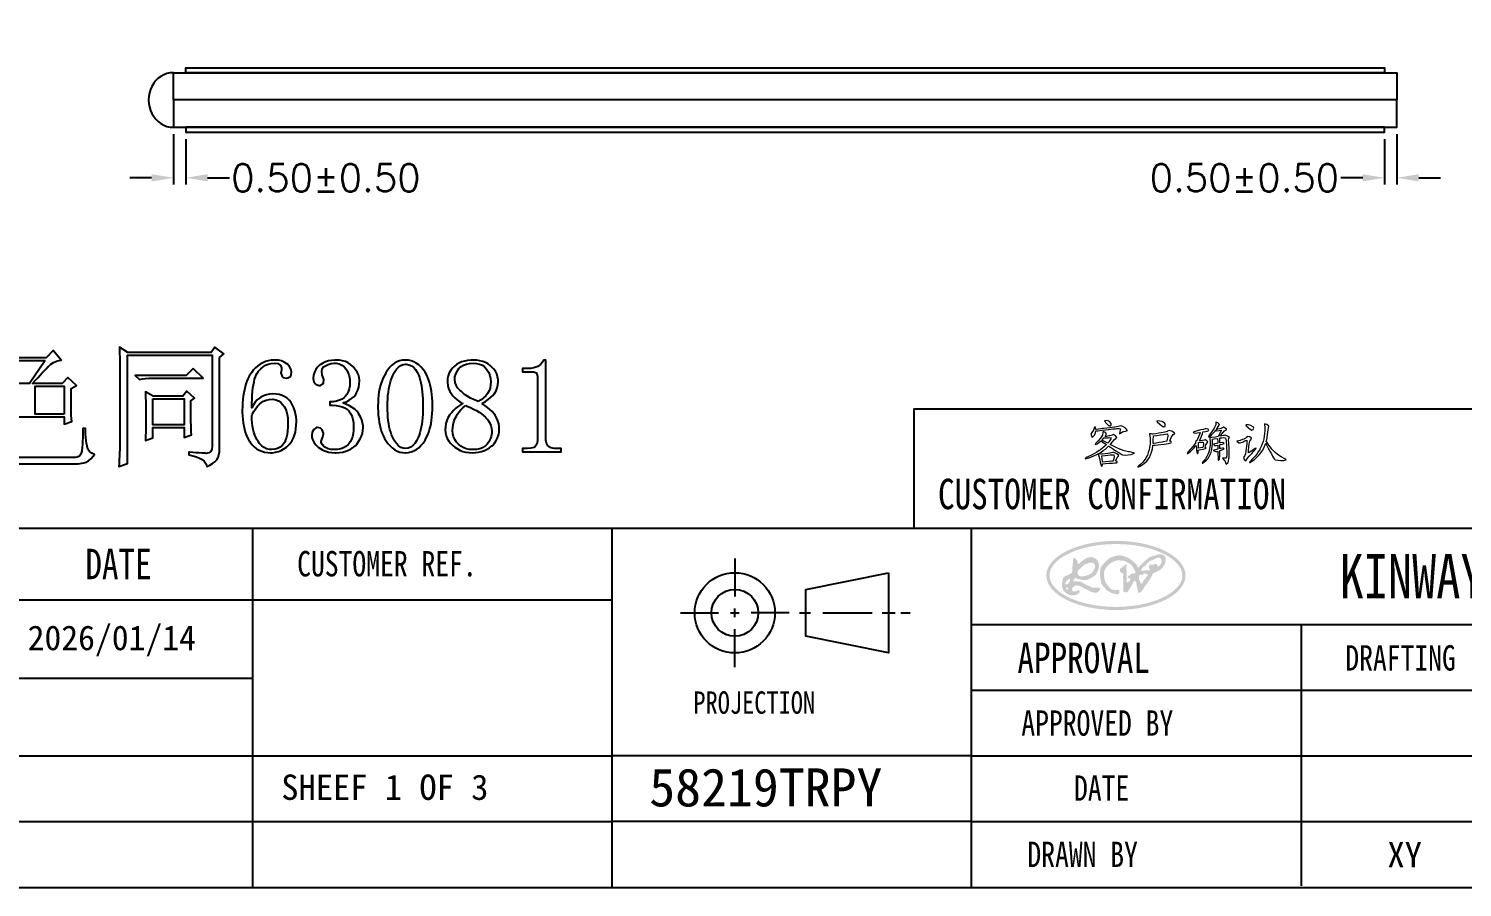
# Model space of a CAD drawing. Header units: millimetres. Extents: x -2138 to 1406, y 307 to 1926.
# Drawn here: x 987.9 to 1045.6, y 306.7 to 341.3 of the extents above; entities that cross this region are included whole.
import ezdxf

# ---------------------------------------------------------------- set-up
doc = ezdxf.new("R2010")
doc.units = ezdxf.units.MM
doc.header["$LTSCALE"] = 3
doc.layers.add('BJ', color=32, linetype='Continuous')
doc.layers.add('dim', color=3, linetype='Continuous')
doc.styles.add('ROMANT', font='SimSun.ttf', dxfattribs={"height": 5})
doc.styles.get("Standard").update_dxf_attribs({"font": 'txt.shx'})
doc.dimstyles.new('LCDDIM', dxfattribs={"dimtxt": 1.1, "dimasz": 0.88, "dimexe": 0.275, "dimexo": 0.275, "dimgap": 0.22, "dimtad": 0, "dimzin": 0, "dimdsep": 46, "dimtxsty": 'Standard', "dimcen": 2.5, "dimadec": 0, "dimazin": 0, "dimtfac": 1, "dimtofl": 0, "dimtmove": 0, "dimatfit": 0, "dimfxl": 0, "dimarcsym": 0})

# ---------------------------------------------------------------- blocks, each defined once
blk = doc.blocks.new('*D82')
at = {"layer": 'Defpoints', "color": 0}
for p in [(993.694, 337.298), (994.194, 337.098), (993.694, 335.262)]:
    blk.add_point(p, dxfattribs=at)
at = {"layer": 'dim', "color": 0, "lineweight": -2}
for p, q in [((993.694, 337.023), (993.694, 334.987)), ((994.194, 336.823), (994.194, 334.987)), ((992.814, 335.262), (991.934, 335.262)), ((995.074, 335.262), (995.954, 335.262))]:
    blk.add_line(p, q, dxfattribs=at)
at = {"layer": 'dim', "color": 0}
for points in [[(992.814, 335.408), (992.814, 335.115), (993.694, 335.262)], [(995.074, 335.408), (995.074, 335.115), (994.194, 335.262)]]:
    blk.add_solid(points, dxfattribs=at)
at = {"layer": 'dim', "color": 0, "insert": (999.84, 335.262), "char_height": 1.1, "attachment_point": 5}
blk.add_mtext('0.50±0.50', dxfattribs=at)
blk = doc.blocks.new('*D83')
at = {"layer": 'Defpoints', "color": 0}
for p in [(1042.494, 337.098), (1042.994, 337.298), (1042.994, 335.262)]:
    blk.add_point(p, dxfattribs=at)
at = {"layer": 'dim', "color": 0, "lineweight": -2}
for p, q in [((1042.494, 336.823), (1042.494, 334.987)), ((1042.994, 337.023), (1042.994, 334.987)), ((1041.614, 335.262), (1040.734, 335.262)), ((1043.874, 335.262), (1044.754, 335.262))]:
    blk.add_line(p, q, dxfattribs=at)
at = {"layer": 'dim', "color": 0}
for points in [[(1041.614, 335.408), (1041.614, 335.115), (1042.494, 335.262)], [(1043.874, 335.408), (1043.874, 335.115), (1042.994, 335.262)]]:
    blk.add_solid(points, dxfattribs=at)
at = {"layer": 'dim', "color": 0, "insert": (1036.847, 335.262), "char_height": 1.1, "attachment_point": 5}
blk.add_mtext('0.50±0.50', dxfattribs=at)

msp = doc.modelspace()

# ---------------------------------------------------------------- hatches: boundary and pattern name
h = msp.add_hatch(color=256)
edge = h.paths.add_edge_path()
edge.add_ellipse((1031.671, 319.235), major_axis=(2.804, 0), ratio=0.496944, start_angle=0, end_angle=360)
edge = h.paths.add_edge_path(flags=16)
edge.add_spline(control_points=[(1034.347, 319.235), (1034.347, 319.356), (1034.309, 319.479), (1034.143, 319.727), (1034.015, 319.85), (1033.677, 320.075), (1033.469, 320.176), (1032.993, 320.34), (1032.727, 320.404), (1032.01, 320.509), (1031.54, 320.517), (1030.65, 320.422), (1030.231, 320.318), (1029.635, 320.063), (1029.424, 319.93), (1029.148, 319.668), (1029.066, 319.543), (1028.985, 319.3), (1028.984, 319.181), (1029.06, 318.937), (1029.14, 318.813), (1029.386, 318.573), (1029.552, 318.459), (1029.955, 318.261), (1030.191, 318.176), (1030.851, 318.012), (1031.306, 317.963), (1032.21, 317.977), (1032.658, 318.041), (1033.433, 318.265), (1033.759, 318.426), (1034.129, 318.726), (1034.231, 318.853), (1034.328, 319.064), (1034.347, 319.15), (1034.347, 319.235)], knot_values=[0, 0, 0, 0, 0.320965, 0.320965, 0.64193, 0.64193, 0.962895, 0.962895, 1.283859, 1.283859, 1.782713, 1.782713, 2.281567, 2.281567, 2.660077, 2.660077, 2.97787, 2.97787, 3.295663, 3.295663, 3.613456, 3.613456, 3.931249, 3.931249, 4.249042, 4.249042, 4.744199, 4.744199, 5.239357, 5.239357, 5.734514, 5.734514, 6.058595, 6.058595, 6.283185, 6.283185, 6.283185, 6.283185], degree=3, periodic=0)
h = msp.add_hatch(color=256)
edge = h.paths.add_edge_path()
edge.add_spline(control_points=[(1031.745, 318.477), (1031.721, 318.495), (1031.636, 318.485), (1031.542, 318.517), (1031.461, 318.545), (1031.412, 318.567), (1031.381, 318.6), (1031.347, 318.617), (1031.309, 318.63), (1031.274, 318.654), (1031.262, 318.706), (1031.215, 318.729), (1031.185, 318.769), (1031.154, 318.806), (1031.116, 318.864), (1031.068, 318.927), (1031.071, 319.022), (1031.032, 319.114), (1031.02, 319.241), (1031.037, 319.381), (1031.035, 319.524), (1031.122, 319.651), (1031.219, 319.765), (1031.334, 319.874), (1031.454, 319.968), (1031.603, 320.003), (1031.775, 320.053), (1031.947, 320.04), (1032.092, 319.965), (1032.219, 319.927), (1032.331, 319.825), (1032.441, 319.742), (1032.527, 319.656), (1032.53, 319.563), (1032.62, 319.55), (1032.626, 319.635), (1032.692, 319.673), (1032.753, 319.727), (1032.812, 319.815), (1032.922, 319.875), (1033.003, 319.959), (1033.116, 320.015), (1033.238, 320.032), (1033.371, 320.088), (1033.486, 320.083), (1033.583, 320.077), (1033.628, 320.027), (1033.673, 319.972), (1033.683, 319.89), (1033.67, 319.799), (1033.649, 319.707), (1033.582, 319.597), (1033.497, 319.484), (1033.359, 319.411), (1033.259, 319.353), (1033.152, 319.328), (1033.121, 319.183), (1033.014, 319.056), (1032.92, 318.896), (1032.825, 318.791), (1032.771, 318.674), (1032.704, 318.594), (1032.644, 318.53), (1032.567, 318.537), (1032.547, 318.617), (1032.54, 318.693), (1032.515, 318.78), (1032.494, 318.865), (1032.508, 318.957), (1032.405, 319.058), (1032.364, 318.922), (1032.313, 318.853), (1032.275, 318.761), (1032.196, 318.685), (1032.165, 318.559), (1032.071, 318.563), (1032.011, 318.557), (1031.963, 318.602), (1031.974, 318.712), (1031.959, 318.851), (1031.974, 319.041), (1031.95, 319.176), (1031.985, 319.33), (1031.897, 319.342), (1031.845, 319.372), (1031.829, 319.437), (1031.821, 319.521), (1031.902, 319.534), (1031.945, 319.583), (1032.005, 319.628), (1032.041, 319.677), (1032.113, 319.689), (1032.072, 319.57), (1032.099, 319.476), (1032.1, 319.332), (1032.103, 319.196), (1032.117, 319.091), (1032.076, 318.944), (1032.172, 318.967), (1032.214, 319.011), (1032.258, 319.059), (1032.243, 319.125), (1032.187, 319.118), (1032.136, 319.145), (1032.153, 319.204), (1032.205, 319.241), (1032.271, 319.275), (1032.342, 319.334), (1032.432, 319.3), (1032.466, 319.358), (1032.444, 319.407), (1032.414, 319.457), (1032.383, 319.513), (1032.355, 319.582), (1032.292, 319.645), (1032.221, 319.723), (1032.119, 319.752), (1032.034, 319.834), (1031.92, 319.828), (1031.823, 319.837), (1031.747, 319.859), (1031.683, 319.825), (1031.614, 319.819), (1031.545, 319.78), (1031.46, 319.743), (1031.381, 319.673), (1031.303, 319.59), (1031.233, 319.493), (1031.188, 319.376), (1031.19, 319.249), (1031.202, 319.125), (1031.235, 318.997), (1031.305, 318.875), (1031.39, 318.773), (1031.49, 318.656), (1031.64, 318.65), (1031.744, 318.661), (1031.824, 318.637), (1031.814, 318.552), (1031.793, 318.502), (1031.756, 318.469), (1031.745, 318.477)], knot_values=[0, 0, 0, 0, 3.153672, 8.095796, 10.56186, 12.243318, 13.634704, 15.316163, 16.196325, 17.894769, 19.516933, 21.409443, 22.983452, 24.8551, 26.441211, 30.378042, 32.778846, 36.165738, 40.830455, 45.976107, 51.129282, 55.48357, 61.743491, 67.059264, 72.209174, 77.584526, 82.956478, 91.172594, 94.870282, 100.19684, 104.905151, 110.582684, 114.928763, 117.231118, 119.184544, 121.79782, 124.158833, 126.913348, 130.391083, 135.129771, 139.856041, 142.600498, 148.321554, 152.768273, 157.518626, 160.470957, 162.448429, 164.425605, 167.866201, 170.651114, 174.196863, 177.743005, 184.19776, 188.791543, 193.900496, 196.765805, 199.273164, 208.168607, 214.466568, 218.672044, 223.026331, 227.926713, 229.79851, 232.02967, 234.394282, 237.531998, 240.303171, 243.878838, 246.691435, 250.059566, 254.114975, 256.91416, 259.964627, 264.211178, 268.887038, 270.717585, 273.504584, 274.983567, 276.950367, 284.480843, 290.328482, 296.257727, 300.63363, 302.412652, 304.656389, 306.464522, 309.527262, 311.581829, 313.846679, 316.404443, 319.362408, 320.484471, 322.292403, 328.56454, 332.619174, 337.089011, 342.519944, 345.86925, 347.861887, 350.323316, 352.81148, 354.130929, 356.259855, 357.882594, 359.141952, 361.79984, 364.501504, 367.126923, 371.112196, 371.734237, 373.759267, 376.07439, 378.197666, 380.440544, 383.885019, 387.448627, 391.377294, 394.742897, 399.344131, 402.548208, 405.335207, 407.144298, 409.917178, 412.593848, 415.338305, 419.671445, 423.625799, 427.371181, 432.300189, 436.474659, 440.704445, 445.410706, 450.350283, 455.375887, 459.564385, 465.981866, 469.775194, 470.889528, 474.174014, 476.224244, 477.707262, 477.707262, 477.707262, 477.707262], degree=3, periodic=0)
edge = h.paths.add_edge_path(flags=16)
edge.add_spline(control_points=[(1032.7, 319.43), (1032.718, 319.417), (1032.776, 319.419), (1032.851, 319.447), (1032.939, 319.456), (1033.004, 319.431), (1033.059, 319.466), (1033.023, 319.514), (1032.998, 319.563), (1032.999, 319.622), (1033.038, 319.677), (1033.109, 319.663), (1033.175, 319.674), (1033.241, 319.695), (1033.297, 319.707), (1033.351, 319.673), (1033.335, 319.63), (1033.372, 319.581), (1033.439, 319.637), (1033.479, 319.693), (1033.511, 319.756), (1033.52, 319.823), (1033.491, 319.871), (1033.476, 319.921), (1033.425, 319.954), (1033.366, 319.957), (1033.263, 319.915), (1033.136, 319.844), (1032.945, 319.788), (1032.888, 319.634), (1032.779, 319.601), (1032.749, 319.55), (1032.719, 319.523), (1032.711, 319.492), (1032.693, 319.468), (1032.693, 319.448), (1032.694, 319.433), (1032.7, 319.43)], knot_values=[0, 0, 0, 0, 2.377426, 5.421812, 8.742335, 11.379858, 12.409526, 14.416927, 16.068372, 18.572135, 20.181076, 22.438409, 25.387179, 27.347492, 29.735849, 31.345205, 32.800738, 33.830267, 36.83987, 39.216063, 41.761351, 44.133337, 45.901576, 47.553022, 49.565608, 51.807503, 53.521702, 61.182156, 67.446811, 73.321039, 76.53975, 78.51694, 79.360972, 80.7804, 81.784101, 82.311209, 83.020924, 83.020924, 83.020924, 83.020924], degree=3, periodic=0)
edge = h.paths.add_edge_path(flags=16)
edge.add_spline(control_points=[(1032.624, 319.243), (1032.604, 319.228), (1032.587, 319.175), (1032.604, 319.115), (1032.584, 319.048), (1032.65, 319.033), (1032.624, 318.978), (1032.671, 318.95), (1032.703, 318.855), (1032.772, 319.008), (1032.803, 319.084), (1032.882, 319.109), (1032.879, 319.19), (1032.963, 319.201), (1032.954, 319.291), (1032.871, 319.304), (1032.796, 319.317), (1032.746, 319.275), (1032.702, 319.247), (1032.654, 319.276), (1032.634, 319.25), (1032.624, 319.243)], knot_values=[0, 0, 0, 0, 2.66852, 4.924202, 6.918375, 8.527731, 9.845501, 11.718969, 13.511796, 18.192279, 21.380129, 23.357736, 25.733577, 28.080892, 30.205757, 32.58299, 36.153387, 37.65658, 39.425619, 41.145066, 42.360516, 42.360516, 42.360516, 42.360516], degree=3, periodic=0)
h = msp.add_hatch(color=256)
edge = h.paths.add_edge_path()
edge.add_spline(control_points=[(1029.94, 319.91), (1029.964, 319.811), (1029.892, 319.632), (1029.948, 319.358), (1029.765, 319.26), (1029.639, 319.223), (1029.531, 319.139), (1029.515, 319.004), (1029.492, 318.876), (1029.51, 318.753), (1029.547, 318.619), (1029.664, 318.523), (1029.79, 318.435), (1029.908, 318.442), (1029.995, 318.436), (1030.073, 318.455), (1030.131, 318.504), (1030.211, 318.534), (1030.218, 318.608), (1030.169, 318.661), (1030.121, 318.615), (1030.061, 318.603), (1029.996, 318.593), (1029.916, 318.598), (1029.895, 318.675), (1029.917, 318.754), (1029.986, 318.787), (1030.035, 318.841), (1030.104, 318.815), (1030.167, 318.834), (1030.27, 318.788), (1030.392, 318.708), (1030.57, 318.642), (1030.704, 318.557), (1030.824, 318.533), (1030.91, 318.542), (1030.959, 318.587), (1031.006, 318.616), (1031.044, 318.662), (1031.032, 318.709), (1030.995, 318.753), (1030.904, 318.732), (1030.804, 318.747), (1030.687, 318.728), (1030.63, 318.821), (1030.535, 318.809), (1030.45, 318.876), (1030.364, 318.916), (1030.284, 318.972), (1030.202, 318.989), (1030.116, 318.982), (1030.043, 319.017), (1029.996, 318.987), (1029.964, 318.988), (1029.918, 319.022), (1029.996, 319.04), (1029.992, 319.091), (1030.008, 319.138), (1030.067, 319.138), (1030.113, 319.098), (1030.182, 319.089), (1030.252, 319.064), (1030.362, 319.055), (1030.496, 319.042), (1030.629, 319.11), (1030.74, 319.174), (1030.831, 319.236), (1030.889, 319.305), (1030.924, 319.394), (1030.982, 319.504), (1030.997, 319.657), (1030.959, 319.828), (1030.818, 319.945), (1030.662, 319.988), (1030.516, 319.951), (1030.382, 319.874), (1030.262, 319.781), (1030.192, 319.706), (1030.113, 319.701), (1030.139, 319.761), (1030.119, 319.808), (1030.1, 319.869), (1030.053, 319.907), (1030.017, 319.935), (1029.983, 319.938), (1029.965, 319.926), (1029.938, 319.918), (1029.94, 319.91)], knot_values=[0, 0, 0, 0, 10.763561, 19.721982, 25.092939, 30.360297, 34.023976, 38.595183, 44.015003, 47.847487, 51.651235, 58.321041, 63.273541, 67.278721, 70.35054, 72.585459, 75.460598, 78.476849, 80.595644, 82.435163, 84.334269, 86.34704, 88.981051, 91.615063, 93.40819, 96.549226, 99.38527, 101.224788, 103.580776, 106.183035, 107.898123, 115.170254, 121.732641, 127.85753, 131.656403, 134.57047, 136.409989, 138.581411, 140.479793, 142.193785, 143.192971, 146.255756, 150.503064, 154.750373, 156.921795, 160.756968, 163.390647, 168.131269, 170.764947, 173.631073, 176.693857, 180.000632, 181.054104, 182.232098, 183.409773, 185.249292, 187.190714, 188.45863, 189.891692, 192.428906, 194.831483, 197.00352, 200.310294, 206.453933, 210.667819, 215.763422, 220.106266, 222.131955, 225.192776, 230.18168, 235.131145, 241.087341, 247.966314, 253.234337, 257.635449, 263.453099, 269.457706, 273.510072, 274.452467, 276.100418, 278.04184, 280.147832, 282.651465, 284.231673, 284.938469, 285.994017, 286.866033, 286.866033, 286.866033, 286.866033], degree=3, periodic=0)
edge = h.paths.add_edge_path(flags=16)
edge.add_spline(control_points=[(1030.15, 319.264), (1030.152, 319.244), (1030.217, 319.202), (1030.312, 319.189), (1030.432, 319.223), (1030.53, 319.236), (1030.603, 319.286), (1030.659, 319.298), (1030.708, 319.345), (1030.744, 319.392), (1030.771, 319.452), (1030.81, 319.504), (1030.825, 319.583), (1030.835, 319.673), (1030.773, 319.719), (1030.73, 319.753), (1030.686, 319.746), (1030.625, 319.762), (1030.554, 319.727), (1030.479, 319.697), (1030.414, 319.684), (1030.373, 319.638), (1030.325, 319.603), (1030.279, 319.559), (1030.232, 319.515), (1030.186, 319.474), (1030.136, 319.433), (1030.127, 319.367), (1030.129, 319.32), (1030.134, 319.285), (1030.149, 319.275), (1030.15, 319.264)], knot_values=[0, 0, 0, 0, 2.14422, 6.768666, 10.239958, 15.220628, 16.914561, 19.531956, 21.027937, 23.910839, 25.754786, 27.984385, 30.627825, 34.351946, 36.282425, 38.422371, 39.783693, 40.819429, 44.954289, 47.461503, 49.493484, 51.725367, 53.741504, 55.792569, 58.455898, 60.470696, 62.418752, 65.052864, 66.996321, 67.527371, 68.627943, 68.627943, 68.627943, 68.627943], degree=3, periodic=0)
edge = h.paths.add_edge_path(flags=16)
edge.add_spline(control_points=[(1029.803, 319.101), (1029.808, 319.097), (1029.822, 319.09), (1029.821, 319.061), (1029.825, 319.033), (1029.81, 319.002), (1029.799, 318.97), (1029.776, 318.943), (1029.752, 318.914), (1029.727, 318.889), (1029.692, 318.87), (1029.659, 318.868), (1029.633, 318.884), (1029.635, 318.912), (1029.641, 318.945), (1029.666, 318.978), (1029.685, 319.017), (1029.718, 319.04), (1029.747, 319.06), (1029.75, 319.096), (1029.779, 319.096), (1029.795, 319.104), (1029.801, 319.102), (1029.803, 319.101)], knot_values=[0, 0, 0, 0, 0.696643, 1.402249, 2.772454, 3.783307, 4.93843, 6.299406, 7.520505, 8.852642, 10.056611, 11.598967, 12.216297, 12.910261, 14.298189, 15.778234, 17.207957, 18.782162, 19.995295, 20.771205, 22.023024, 22.385302, 22.624619, 22.624619, 22.624619, 22.624619], degree=3, periodic=0)
edge = h.paths.add_edge_path(flags=16)
edge.add_spline(control_points=[(1029.728, 318.743), (1029.723, 318.747), (1029.703, 318.746), (1029.673, 318.741), (1029.661, 318.711), (1029.664, 318.687), (1029.684, 318.674), (1029.705, 318.671), (1029.728, 318.671), (1029.749, 318.682), (1029.753, 318.705), (1029.754, 318.724), (1029.744, 318.74), (1029.733, 318.74), (1029.728, 318.743)], knot_values=[0, 0, 0, 0, 0.68049, 2.037244, 2.885312, 3.770891, 4.388219, 5.195514, 6.05936, 6.756002, 7.461608, 8.324826, 8.770479, 9.315234, 9.315234, 9.315234, 9.315234], degree=3, periodic=0)

# ---------------------------------------------------------------- linework, layer by layer
at = {"ltscale": 0.1}
msp.add_lwpolyline([(1082.011, 407.892), (938.863, 407.892), (938.863, 306.666), (1082.011, 306.666)], close=True, dxfattribs=at)
for points in [[(994.194, 339.498), (994.194, 339.698), (1042.494, 339.698), (1042.494, 339.498)], [(993.694, 338.398), (993.694, 339.498), (1042.994, 339.498), (1042.994, 338.398)], [(993.694, 338.398), (993.694, 337.298), (1042.994, 337.298), (1042.994, 338.398)], [(994.194, 337.298), (994.194, 337.098), (1042.494, 337.098), (1042.494, 337.298)], [(995.554, 328.025), (995.725, 328.174), (995.363, 328.431), (995.213, 328.217), (991.862, 328.217), (991.52, 328.431), (991.526, 328.299), (991.53, 328.167), (991.533, 328.038), (991.536, 327.911), (991.539, 327.784), (991.54, 327.659), (991.541, 327.536), (991.541, 327.448), (991.541, 324.756), (991.541, 324.657), (991.539, 324.55), (991.536, 324.436), (991.532, 324.316), (991.528, 324.188), (991.522, 324.053), (991.515, 323.912), (991.507, 323.763), (991.498, 323.624), (991.841, 323.752), (991.841, 328.11), (995.256, 328.11), (995.256, 324.458), (995.248, 324.327), (995.207, 324.233), (995.13, 324.177), (995.021, 324.156), (994.978, 324.158), (994.855, 324.166), (994.729, 324.175), (994.602, 324.183), (994.474, 324.191), (994.343, 324.199), (994.316, 324.201), (994.316, 324.094), (994.483, 324.057), (994.628, 324.013), (994.752, 323.962), (994.854, 323.904), (994.933, 323.838), (994.993, 323.765), (995.029, 323.685), (995.042, 323.624), (995.168, 323.677), (995.276, 323.742), (995.367, 323.815), (995.439, 323.899), (995.495, 323.993), (995.532, 324.098), (995.552, 324.213), (995.554, 324.329)], [(988.532, 327.896), (987.892, 326.978), (986.61, 326.978), (986.504, 327.064), (986.584, 327.15), (986.665, 327.238), (986.745, 327.331), (986.827, 327.426), (986.909, 327.523), (986.992, 327.624), (987.076, 327.728), (987.16, 327.834), (987.209, 327.896)], [(994.487, 327.577), (994.209, 327.299), (992.16, 327.299), (992.331, 327.128), (992.448, 327.16), (992.57, 327.18), (992.701, 327.191), (992.759, 327.192), (994.892, 327.192)], [(996.858, 326.167), (996.863, 326.341), (996.872, 326.502), (996.884, 326.654), (996.901, 326.792), (996.92, 326.921), (996.944, 327.036), (996.97, 327.142), (997, 327.236), (997.034, 327.318), (997.072, 327.388), (997.113, 327.448), (997.125, 327.464), (997.213, 327.564), (997.307, 327.645), (997.409, 327.709), (997.517, 327.753), (997.631, 327.781), (997.753, 327.789), (997.754, 327.789), (997.898, 327.774), (997.988, 327.725), (998.009, 327.709), (998.052, 327.598), (998.052, 327.512), (998.031, 327.406), (998.033, 327.361), (998.074, 327.256), (998.121, 327.22), (998.245, 327.192), (998.312, 327.199), (998.415, 327.256), (998.441, 327.312), (998.457, 327.448), (998.443, 327.527), (998.386, 327.632), (998.287, 327.747), (998.262, 327.768), (998.163, 327.834), (998.052, 327.881), (997.93, 327.909), (997.796, 327.918), (997.762, 327.918), (997.637, 327.908), (997.518, 327.888), (997.404, 327.854), (997.295, 327.809), (997.192, 327.752), (997.095, 327.683), (997.003, 327.603), (996.916, 327.51), (996.836, 327.406), (996.802, 327.353), (996.749, 327.263), (996.701, 327.166), (996.658, 327.064), (996.619, 326.956), (996.584, 326.842), (996.555, 326.723), (996.53, 326.598), (996.509, 326.467), (996.493, 326.331), (996.482, 326.189), (996.474, 326.041), (996.472, 325.889), (996.473, 325.814), (996.478, 325.661), (996.489, 325.518), (996.505, 325.381), (996.527, 325.25), (996.554, 325.128), (996.587, 325.013), (996.625, 324.907), (996.668, 324.806), (996.717, 324.713), (996.772, 324.628), (996.79, 324.601), (996.868, 324.502), (996.953, 324.417), (997.047, 324.344), (997.148, 324.285), (997.255, 324.239), (997.371, 324.206), (997.494, 324.187), (997.625, 324.18), (997.695, 324.182), (997.814, 324.198), (997.93, 324.228), (998.041, 324.274), (998.148, 324.334), (998.251, 324.41), (998.35, 324.5), (998.361, 324.511), (998.429, 324.591), (998.487, 324.681), (998.537, 324.782), (998.578, 324.893), (998.609, 325.014), (998.631, 325.146), (998.645, 325.287), (998.65, 325.44), (998.649, 325.497), (998.639, 325.626), (998.62, 325.751), (998.589, 325.871), (998.549, 325.988), (998.497, 326.101), (998.436, 326.209), (998.436, 326.209), (998.363, 326.3), (998.28, 326.377), (998.184, 326.439), (998.077, 326.488), (997.959, 326.523), (997.83, 326.544), (997.689, 326.551), (997.571, 326.544), (997.449, 326.52), (997.331, 326.48), (997.22, 326.422), (997.167, 326.386), (997.074, 326.308), (996.991, 326.215), (996.918, 326.111), (996.857, 325.996)], [(1000.528, 326.187), (1000.529, 326.188), (1000.658, 326.236), (1000.775, 326.294), (1000.877, 326.362), (1000.965, 326.441), (1001.041, 326.529), (1001.079, 326.595), (1001.127, 326.706), (1001.162, 326.825), (1001.183, 326.951), (1001.19, 327.085), (1001.19, 327.092), (1001.179, 327.208), (1001.148, 327.321), (1001.096, 327.431), (1001.025, 327.538), (1000.934, 327.64), (1000.921, 327.653), (1000.832, 327.734), (1000.734, 327.8), (1000.627, 327.852), (1000.51, 327.888), (1000.385, 327.911), (1000.251, 327.918), (1000.196, 327.917), (1000.066, 327.905), (999.944, 327.88), (999.826, 327.842), (999.716, 327.79), (999.611, 327.725), (999.601, 327.718), (999.505, 327.63), (999.429, 327.533), (999.376, 327.427), (999.344, 327.313), (999.333, 327.192), (999.333, 327.174), (999.356, 327.041), (999.418, 326.957), (999.452, 326.928), (999.568, 326.893), (999.622, 326.897), (999.717, 326.957), (999.739, 326.998), (999.759, 327.128), (999.717, 327.235), (999.686, 327.311), (999.674, 327.47), (999.684, 327.544), (999.739, 327.64), (999.845, 327.704), (999.927, 327.741), (1000.05, 327.778), (1000.166, 327.789), (1000.249, 327.785), (1000.372, 327.761), (1000.48, 327.715), (1000.576, 327.646), (1000.656, 327.555), (1000.686, 327.505), (1000.739, 327.393), (1000.776, 327.275), (1000.798, 327.151), (1000.806, 327.021), (1000.798, 326.882), (1000.775, 326.755), (1000.737, 326.639), (1000.682, 326.535), (1000.613, 326.444), (1000.579, 326.413), (1000.489, 326.346), (1000.385, 326.296), (1000.268, 326.259), (1000.137, 326.238), (999.995, 326.23), (999.995, 326.102), (1000.102, 326.1), (1000.251, 326.087), (1000.384, 326.065), (1000.502, 326.031), (1000.605, 325.987), (1000.691, 325.933), (1000.763, 325.867), (1000.783, 325.84), (1000.846, 325.743), (1000.893, 325.635), (1000.927, 325.517), (1000.949, 325.387), (1000.955, 325.248), (1000.95, 325.093), (1000.934, 324.952), (1000.907, 324.827), (1000.87, 324.716), (1000.821, 324.622), (1000.763, 324.542), (1000.734, 324.51), (1000.649, 324.437), (1000.55, 324.38), (1000.437, 324.34), (1000.308, 324.316), (1000.166, 324.308), (1000.057, 324.315), (999.935, 324.343), (999.823, 324.393), (999.773, 324.422), (999.683, 324.507), (999.653, 324.606), (999.654, 324.633), (999.695, 324.756), (999.721, 324.821), (999.738, 324.948), (999.737, 324.975), (999.695, 325.098), (999.62, 325.176), (999.504, 325.205), (999.464, 325.197), (999.354, 325.119), (999.351, 325.115), (999.289, 325.005), (999.269, 324.884), (999.275, 324.797), (999.307, 324.688), (999.362, 324.584), (999.442, 324.486), (999.547, 324.393), (999.613, 324.346), (999.719, 324.286), (999.831, 324.239), (999.95, 324.206), (1000.076, 324.187), (1000.208, 324.18), (1000.255, 324.18), (1000.393, 324.189), (1000.523, 324.21), (1000.644, 324.241), (1000.756, 324.284), (1000.859, 324.337), (1000.954, 324.402), (1001.041, 324.479), (1001.083, 324.526), (1001.16, 324.629), (1001.226, 324.736), (1001.275, 324.847), (1001.311, 324.962), (1001.332, 325.081), (1001.339, 325.205), (1001.337, 325.27), (1001.32, 325.39), (1001.286, 325.509), (1001.235, 325.625), (1001.168, 325.739), (1001.148, 325.77), (1001.082, 325.854), (1001, 325.931), (1000.904, 326.003), (1000.793, 326.07), (1000.668, 326.131)], [(1004.132, 326.249), (1004.124, 326.395), (1004.11, 326.534), (1004.093, 326.666), (1004.071, 326.793), (1004.043, 326.914), (1004.011, 327.029), (1003.975, 327.137), (1003.934, 327.239), (1003.888, 327.337), (1003.836, 327.427), (1003.758, 327.539), (1003.67, 327.639), (1003.578, 327.724), (1003.481, 327.794), (1003.38, 327.849), (1003.274, 327.887), (1003.163, 327.91), (1003.047, 327.918), (1003.03, 327.918), (1002.913, 327.908), (1002.803, 327.883), (1002.697, 327.842), (1002.598, 327.785), (1002.503, 327.714), (1002.416, 327.626), (1002.333, 327.523), (1002.257, 327.406), (1002.249, 327.392), (1002.195, 327.297), (1002.146, 327.197), (1002.102, 327.091), (1002.063, 326.98), (1002.03, 326.863), (1002.002, 326.743), (1001.979, 326.617), (1001.96, 326.484), (1001.947, 326.348), (1001.94, 326.207), (1001.937, 326.06), (1001.938, 325.983), (1001.943, 325.833), (1001.952, 325.69), (1001.967, 325.552), (1001.986, 325.42), (1002.01, 325.294), (1002.039, 325.176), (1002.073, 325.062), (1002.112, 324.955), (1002.155, 324.854), (1002.204, 324.76), (1002.257, 324.67), (1002.337, 324.56), (1002.425, 324.459), (1002.516, 324.373), (1002.613, 324.303), (1002.714, 324.25), (1002.821, 324.211), (1002.932, 324.188), (1003.047, 324.18), (1003.057, 324.18), (1003.171, 324.188), (1003.28, 324.214), (1003.384, 324.255), (1003.484, 324.31), (1003.579, 324.383), (1003.669, 324.47), (1003.756, 324.573), (1003.836, 324.692), (1003.85, 324.714), (1003.9, 324.806), (1003.944, 324.905), (1003.985, 325.009), (1004.02, 325.118), (1004.051, 325.235), (1004.076, 325.357), (1004.098, 325.486), (1004.114, 325.62), (1004.126, 325.761), (1004.134, 325.906), (1004.136, 326.06), (1004.136, 326.099)], [(1003.752, 326.06), (1003.752, 326.038), (1003.749, 325.882), (1003.743, 325.733), (1003.733, 325.592), (1003.72, 325.457), (1003.702, 325.33), (1003.681, 325.21), (1003.657, 325.096), (1003.627, 324.99), (1003.595, 324.891), (1003.559, 324.799), (1003.558, 324.797), (1003.491, 324.661), (1003.417, 324.549), (1003.335, 324.462), (1003.246, 324.4), (1003.15, 324.362), (1003.047, 324.351), (1002.954, 324.361), (1002.861, 324.398), (1002.771, 324.461), (1002.688, 324.548), (1002.609, 324.661), (1002.534, 324.799), (1002.527, 324.816), (1002.488, 324.908), (1002.453, 325.009), (1002.422, 325.115), (1002.395, 325.229), (1002.373, 325.351), (1002.355, 325.478), (1002.34, 325.613), (1002.329, 325.755), (1002.324, 325.903), (1002.322, 326.06), (1002.322, 326.062), (1002.324, 326.212), (1002.33, 326.356), (1002.341, 326.495), (1002.356, 326.628), (1002.375, 326.755), (1002.398, 326.875), (1002.426, 326.99), (1002.458, 327.099), (1002.495, 327.202), (1002.534, 327.299), (1002.605, 327.43), (1002.684, 327.545), (1002.768, 327.633), (1002.856, 327.696), (1002.949, 327.734), (1003.047, 327.747), (1003.075, 327.747), (1003.183, 327.729), (1003.283, 327.689), (1003.372, 327.626), (1003.452, 327.54), (1003.521, 327.431), (1003.581, 327.299), (1003.611, 327.209), (1003.64, 327.106), (1003.666, 326.997), (1003.689, 326.881), (1003.708, 326.759), (1003.724, 326.631), (1003.735, 326.497), (1003.744, 326.357), (1003.75, 326.211)], [(1006.121, 326.166), (1006.151, 326.181), (1006.272, 326.25), (1006.381, 326.323), (1006.477, 326.402), (1006.562, 326.484), (1006.633, 326.572), (1006.698, 326.681), (1006.745, 326.796), (1006.774, 326.917), (1006.782, 327.042), (1006.778, 327.125), (1006.759, 327.245), (1006.721, 327.36), (1006.667, 327.467), (1006.595, 327.568), (1006.505, 327.661), (1006.474, 327.688), (1006.38, 327.758), (1006.277, 327.816), (1006.165, 327.86), (1006.045, 327.892), (1005.917, 327.912), (1005.78, 327.918), (1005.683, 327.916), (1005.547, 327.902), (1005.42, 327.877), (1005.304, 327.84), (1005.197, 327.792), (1005.099, 327.733), (1005.011, 327.661), (1004.951, 327.601), (1004.872, 327.503), (1004.812, 327.398), (1004.768, 327.286), (1004.742, 327.168), (1004.733, 327.042), (1004.734, 327.01), (1004.748, 326.885), (1004.781, 326.766), (1004.833, 326.654), (1004.904, 326.551), (1004.955, 326.479), (1005.034, 326.389), (1005.128, 326.308), (1005.234, 326.233), (1005.352, 326.166), (1005.298, 326.135), (1005.183, 326.06), (1005.08, 325.98), (1004.989, 325.898), (1004.908, 325.809), (1004.84, 325.718), (1004.821, 325.691), (1004.758, 325.588), (1004.71, 325.477), (1004.676, 325.358), (1004.654, 325.232), (1004.648, 325.098), (1004.656, 324.98), (1004.684, 324.866), (1004.727, 324.757), (1004.791, 324.652), (1004.87, 324.552), (1004.968, 324.458), (1005.037, 324.402), (1005.139, 324.334), (1005.247, 324.278), (1005.361, 324.235), (1005.48, 324.204), (1005.606, 324.186), (1005.737, 324.18), (1005.861, 324.185), (1005.992, 324.2), (1006.115, 324.228), (1006.23, 324.268), (1006.337, 324.32), (1006.436, 324.383), (1006.527, 324.458), (1006.546, 324.476), (1006.632, 324.57), (1006.702, 324.671), (1006.755, 324.778), (1006.794, 324.893), (1006.817, 325.013), (1006.825, 325.141), (1006.821, 325.228), (1006.803, 325.352), (1006.769, 325.47), (1006.719, 325.585), (1006.654, 325.696), (1006.611, 325.757), (1006.537, 325.844), (1006.451, 325.929), (1006.353, 326.01), (1006.243, 326.09)], [(1005.971, 326.251), (1005.925, 326.27), (1005.792, 326.326), (1005.67, 326.386), (1005.559, 326.449), (1005.458, 326.516), (1005.368, 326.585), (1005.288, 326.657), (1005.236, 326.704), (1005.147, 326.804), (1005.083, 326.907), (1005.045, 327.015), (1005.032, 327.128), (1005.041, 327.237), (1005.073, 327.352), (1005.127, 327.466), (1005.202, 327.577), (1005.214, 327.589), (1005.292, 327.661), (1005.387, 327.717), (1005.501, 327.757), (1005.631, 327.782), (1005.78, 327.789), (1005.911, 327.782), (1006.035, 327.753), (1006.143, 327.707), (1006.236, 327.64), (1006.313, 327.555), (1006.343, 327.514), (1006.404, 327.409), (1006.448, 327.296), (1006.475, 327.173), (1006.484, 327.042), (1006.476, 326.915), (1006.453, 326.79), (1006.412, 326.675), (1006.356, 326.572), (1006.355, 326.57), (1006.283, 326.479), (1006.195, 326.395), (1006.091, 326.319)], [(1009.109, 324.351), (1009.032, 324.355), (1008.908, 324.382), (1008.81, 324.436), (1008.782, 324.462), (1008.724, 324.562), (1008.703, 324.692), (1008.703, 327.918), (1008.619, 327.918), (1008.563, 327.826), (1008.482, 327.733), (1008.384, 327.661), (1008.335, 327.64), (1008.222, 327.605), (1008.097, 327.583), (1007.956, 327.577), (1007.765, 327.577), (1007.765, 327.448), (1008.149, 327.448), (1008.209, 327.444), (1008.32, 327.406), (1008.335, 327.378), (1008.362, 327.256), (1008.362, 324.692), (1008.361, 324.658), (1008.336, 324.53), (1008.277, 324.436), (1008.215, 324.397), (1008.1, 324.362), (1007.956, 324.351), (1007.765, 324.351), (1007.765, 324.222), (1009.322, 324.222), (1009.322, 324.351)], [(989.301, 325.739), (988.126, 325.739), (988.126, 326.871), (989.301, 326.871)], [(992.583, 326.138), (992.585, 326.009), (992.587, 325.879), (992.588, 325.748), (992.588, 325.654), (992.587, 325.517), (992.586, 325.383), (992.584, 325.251), (992.582, 325.122), (992.579, 324.997), (992.574, 324.874), (992.57, 324.755), (992.566, 324.67), (992.865, 324.777), (992.865, 325.205), (994.125, 325.205), (994.125, 324.799), (994.423, 324.906), (994.414, 325.037), (994.409, 325.166), (994.405, 325.292), (994.402, 325.418), (994.402, 325.483), (994.402, 326.273), (994.551, 326.38), (994.231, 326.657), (994.082, 326.465), (992.886, 326.465), (992.566, 326.636), (992.571, 326.514), (992.576, 326.389), (992.58, 326.264)], [(992.865, 326.358), (994.125, 326.358), (994.125, 325.312), (992.865, 325.312)], [(997.241, 326.209), (997.322, 326.256), (997.435, 326.301), (997.558, 326.328), (997.689, 326.337), (997.706, 326.337), (997.824, 326.319), (997.931, 326.275), (998.029, 326.202), (998.116, 326.102), (998.156, 326.047), (998.212, 325.95), (998.253, 325.84), (998.284, 325.719), (998.302, 325.586), (998.308, 325.44), (998.308, 325.374), (998.302, 325.208), (998.29, 325.058), (998.273, 324.923), (998.248, 324.804), (998.217, 324.702), (998.18, 324.614), (998.138, 324.542), (998.089, 324.484), (997.999, 324.407), (997.896, 324.352), (997.778, 324.319), (997.646, 324.308), (997.562, 324.314), (997.452, 324.341), (997.35, 324.39), (997.256, 324.462), (997.17, 324.555), (997.091, 324.67), (997.074, 324.699), (997.023, 324.793), (996.979, 324.895), (996.942, 325.005), (996.911, 325.122), (996.887, 325.249), (996.871, 325.383), (996.86, 325.524), (996.857, 325.675), (996.876, 325.716), (996.943, 325.848), (997.013, 325.964), (997.085, 326.062), (997.162, 326.144)], [(1005.48, 326.08), (1005.525, 326.063), (1005.663, 326.003), (1005.79, 325.941), (1005.907, 325.878), (1006.014, 325.814), (1006.109, 325.748), (1006.195, 325.68), (1006.27, 325.611), (1006.276, 325.604), (1006.367, 325.501), (1006.436, 325.395), (1006.486, 325.285), (1006.516, 325.172), (1006.527, 325.055), (1006.523, 324.966), (1006.502, 324.84), (1006.464, 324.724), (1006.408, 324.618), (1006.334, 324.522), (1006.323, 324.508), (1006.245, 324.436), (1006.15, 324.38), (1006.037, 324.34), (1005.906, 324.316), (1005.758, 324.308), (1005.746, 324.308), (1005.61, 324.318), (1005.485, 324.344), (1005.373, 324.387), (1005.271, 324.446), (1005.182, 324.522), (1005.179, 324.524), (1005.096, 324.614), (1005.031, 324.714), (1004.984, 324.825), (1004.956, 324.945), (1004.947, 325.077), (1004.951, 325.181), (1004.967, 325.307), (1004.997, 325.428), (1005.04, 325.544), (1005.097, 325.654), (1005.133, 325.721), (1005.202, 325.823), (1005.282, 325.917), (1005.375, 326.003)], [(1022.502, 319.345), (1022.502, 316.114), (1019.177, 316.785), (1019.177, 318.674)]]:
    msp.add_lwpolyline(points, close=True)
for points in [[(986.589, 325.632), (989.301, 325.632), (989.301, 325.333), (989.599, 325.44), (989.589, 325.567), (989.582, 325.695), (989.579, 325.822), (989.578, 325.91), (989.578, 326.764), (989.791, 326.893), (989.449, 327.213), (989.215, 326.978), (988.019, 326.978), (988.127, 327.096), (988.227, 327.206), (988.322, 327.308), (988.41, 327.403), (988.492, 327.489), (988.567, 327.568), (988.637, 327.639), (988.659, 327.661), (988.763, 327.746), (988.87, 327.815), (988.982, 327.867), (989.098, 327.903), (989.172, 327.918), (988.852, 328.302), (988.575, 328.003), (987.293, 328.003)], [(986.717, 323.731), (989.855, 323.731), (990.09, 323.774), (990.184, 323.797), (990.277, 323.849), (990.37, 323.931), (990.464, 324.04), (990.517, 324.116), (990.403, 324.16), (990.316, 324.231), (990.254, 324.328), (990.219, 324.452), (990.218, 324.458), (990.197, 324.562), (990.18, 324.675), (990.167, 324.799), (990.16, 324.933), (990.155, 325.076), (990.154, 325.162), (990.047, 325.162), (990.047, 325.035), (990.045, 324.907), (990.042, 324.78), (990.038, 324.653), (990.032, 324.526), (990.026, 324.398), (990.025, 324.393), (990.007, 324.24), (989.966, 324.123), (989.906, 324.043), (989.823, 323.997), (989.749, 323.987), (986.931, 323.987)], [(938.863, 321.145), (1082.011, 321.145)], [(996.891, 306.666), (996.891, 321.145)], [(1011.37, 306.666), (1011.37, 321.145)], [(1025.848, 306.666), (1025.848, 321.145)], [(1016.315, 319.921), (1016.315, 318.389)], [(938.863, 318.249), (1011.37, 318.249)], [(1014.122, 317.729), (1015.655, 317.729)], [(1016.137, 317.729), (1016.492, 317.729)], [(1016.315, 317.552), (1016.315, 317.907)], [(1018.507, 317.729), (1016.974, 317.729)], [(1018.922, 317.729), (1019.369, 317.729)], [(1019.86, 317.729), (1021.855, 317.729)], [(1022.251, 317.729), (1022.778, 317.729)], [(1023.004, 317.729), (1023.38, 317.729)], [(1025.848, 317.263), (1082.011, 317.263)], [(1039.133, 317.263), (1039.133, 306.721)], [(1016.315, 315.537), (1016.315, 317.069)], [(938.863, 315.096), (996.891, 315.096)], [(1025.848, 314.614), (1082.011, 314.614)], [(938.863, 311.965), (1011.37, 311.965)], [(1025.848, 311.965), (1011.37, 311.965)], [(1025.848, 311.965), (1082.011, 311.965)], [(938.863, 309.316), (1011.37, 309.316)], [(1025.848, 309.316), (1011.37, 309.316)], [(1025.848, 309.316), (1082.011, 309.316)]]:
    msp.add_lwpolyline(points)
at = {"linetype": 'ByBlock', "ltscale": 0.2}
msp.add_lwpolyline([(1082.011, 325.937), (1023.534, 325.937), (1023.534, 321.145), (1082.011, 321.145)], close=True, dxfattribs=at)
at = {"color": 1, "lineweight": 0}
for points in [[(1031.852, 325.151), (1031.852, 325.148), (1031.828, 325.04), (1031.828, 325.039), (1031.813, 324.945), (1031.813, 324.944), (1031.9, 325.001), (1031.959, 325.034), (1032.059, 325.056), (1032.139, 325.079), (1032.075, 325.159), (1032.041, 325.181), (1031.955, 325.239), (1031.875, 325.271), (1031.813, 325.254), (1031.755, 325.239), (1031.622, 325.215), (1031.607, 325.212), (1031.522, 325.2), (1031.422, 325.188), (1031.304, 325.174), (1031.168, 325.159), (1031.125, 325.154), (1030.974, 325.135), (1030.872, 325.123), (1030.863, 325.123), (1030.843, 325.207), (1030.81, 325.215), (1030.779, 325.127), (1030.764, 325.09), (1030.707, 325.001), (1030.659, 324.929), (1030.682, 324.857), (1030.715, 324.801), (1030.779, 324.857), (1030.791, 324.873), (1030.843, 324.968), (1030.852, 325.002), (1030.86, 325.06), (1030.938, 325.068), (1031.102, 325.087), (1031.246, 325.104), (1031.368, 325.117), (1031.468, 325.129), (1031.548, 325.139), (1031.608, 325.146), (1031.645, 325.151), (1031.699, 325.155), (1031.797, 325.159)], [(1031.216, 325.47), (1031.232, 325.421), (1031.247, 325.402), (1031.335, 325.318), (1031.362, 325.292), (1031.438, 325.246), (1031.478, 325.287), (1031.486, 325.359), (1031.486, 325.362), (1031.414, 325.438), (1031.38, 325.455), (1031.28, 325.477)], [(1033.334, 325.431), (1033.435, 325.334), (1033.522, 325.262), (1033.593, 325.231), (1033.649, 325.239), (1033.649, 325.318), (1033.637, 325.356), (1033.562, 325.429), (1033.539, 325.438), (1033.444, 325.455), (1033.315, 325.462)], [(1036.02, 323.901), (1036.053, 323.869), (1036.091, 323.782), (1036.115, 323.726), (1036.179, 323.775), (1036.207, 323.833), (1036.226, 323.957), (1036.228, 323.98), (1036.233, 324.091), (1036.234, 324.196), (1036.234, 324.196), (1036.233, 324.283), (1036.228, 324.391), (1036.218, 324.523), (1036.215, 324.569), (1036.213, 324.703), (1036.226, 324.762), (1036.243, 324.793), (1036.171, 324.849), (1036.076, 324.896), (1036.027, 324.881), (1036.002, 324.873), (1035.936, 324.858), (1035.858, 324.844), (1035.888, 324.88), (1035.982, 324.99), (1036.05, 325.059), (1036.091, 325.087), (1036.139, 325.12), (1036.076, 325.176), (1036.004, 325.215), (1035.971, 325.191), (1035.966, 325.185), (1035.86, 325.143), (1035.773, 325.127), (1035.717, 325.123), (1035.734, 325.143), (1035.81, 325.254), (1035.845, 325.318), (1035.781, 325.39), (1035.693, 325.414), (1035.693, 325.382), (1035.693, 325.31), (1035.681, 325.273), (1035.629, 325.167), (1035.609, 325.134), (1035.55, 325.047), (1035.479, 324.952), (1035.427, 324.885), (1035.4, 324.825), (1035.413, 324.825), (1035.518, 324.904), (1035.59, 324.969), (1035.663, 325.049), (1035.696, 325.093), (1035.726, 325.064), (1035.829, 325.079), (1035.915, 325.087), (1035.907, 325.058), (1035.864, 324.968), (1035.789, 324.832), (1035.686, 324.815), (1035.53, 324.79), (1035.455, 324.801), (1035.455, 324.737), (1035.458, 324.724), (1035.465, 324.635), (1035.462, 324.49), (1035.457, 324.426), (1035.438, 324.317), (1035.411, 324.213), (1035.375, 324.117), (1035.336, 324.032), (1035.282, 323.937), (1035.225, 323.862), (1035.192, 323.827), (1035.145, 323.759), (1035.153, 323.756), (1035.256, 323.823), (1035.298, 323.855), (1035.37, 323.932), (1035.431, 324.029), (1035.469, 324.106), (1035.507, 324.207), (1035.534, 324.315), (1035.54, 324.341), (1035.55, 324.428), (1035.557, 324.531), (1035.56, 324.65), (1035.559, 324.735), (1035.614, 324.74), (1035.757, 324.762), (1035.762, 324.762), (1035.765, 324.732), (1035.772, 324.642), (1035.776, 324.562), (1035.606, 324.523), (1035.645, 324.475), (1035.707, 324.478), (1035.778, 324.492), (1035.78, 324.406), (1035.78, 324.326), (1035.762, 324.322), (1035.59, 324.276), (1035.609, 324.265), (1035.701, 324.228), (1035.738, 324.235), (1035.781, 324.249), (1035.781, 324.122), (1035.787, 323.983), (1035.793, 323.899), (1035.804, 323.87), (1035.837, 323.909), (1035.845, 323.946), (1035.853, 324.046), (1035.86, 324.204), (1035.86, 324.25), (1035.86, 324.272), (1035.876, 324.276), (1035.979, 324.306), (1036.035, 324.34), (1036.004, 324.371), (1035.97, 324.369), (1035.888, 324.352), (1035.86, 324.345), (1035.86, 324.348), (1035.86, 324.452), (1035.86, 324.508), (1035.97, 324.531), (1036.027, 324.554), (1035.996, 324.595), (1035.972, 324.596), (1035.898, 324.587), (1035.86, 324.58), (1035.86, 324.679), (1035.86, 324.777), (1035.929, 324.787), (1036.004, 324.793), (1036.082, 324.777), (1036.088, 324.773), (1036.115, 324.665), (1036.119, 324.608), (1036.124, 324.504), (1036.131, 324.371), (1036.134, 324.264), (1036.138, 324.152), (1036.139, 324.07), (1036.138, 324.056), (1036.115, 323.957), (1036.035, 323.957), (1035.964, 323.965)], [(1036.918, 325.272), (1037.013, 325.182), (1037.077, 325.132), (1037.149, 325.087), (1037.205, 325.12), (1037.221, 325.176), (1037.213, 325.215), (1037.203, 325.227), (1037.102, 325.279), (1037.011, 325.302), (1036.902, 325.31)], [(1037.935, 324.131), (1037.981, 324.044), (1038.018, 323.979), (1038.042, 323.937), (1038.056, 323.918), (1038.081, 323.901), (1038.198, 323.878), (1038.205, 323.877), (1038.314, 323.867), (1038.421, 323.87), (1038.438, 323.871), (1038.532, 323.894), (1038.531, 323.897), (1038.475, 323.937), (1038.334, 324.013), (1038.258, 324.056), (1038.166, 324.118), (1038.086, 324.186), (1038.016, 324.26), (1038.01, 324.268), (1037.958, 324.329), (1037.901, 324.405), (1037.837, 324.493), (1037.767, 324.596), (1037.73, 324.652), (1037.745, 324.706), (1037.764, 324.802), (1037.78, 324.91), (1037.792, 325.015), (1037.802, 325.106), (1037.825, 325.182), (1037.833, 325.246), (1037.832, 325.249), (1037.753, 325.318), (1037.658, 325.351), (1037.658, 325.295), (1037.673, 325.222), (1037.674, 325.087), (1037.673, 325.063), (1037.663, 324.96), (1037.647, 324.851), (1037.625, 324.737), (1037.601, 324.64), (1037.568, 324.54), (1037.526, 324.437), (1037.475, 324.331), (1037.463, 324.31), (1037.407, 324.212), (1037.345, 324.122), (1037.277, 324.041), (1037.205, 323.965), (1037.178, 323.938), (1037.081, 323.835), (1037.053, 323.79), (1037.07, 323.787), (1037.18, 323.854), (1037.258, 323.915), (1037.339, 323.987), (1037.419, 324.07), (1037.446, 324.098), (1037.511, 324.178), (1037.571, 324.269), (1037.625, 324.371), (1037.639, 324.401), (1037.681, 324.505), (1037.706, 324.573), (1037.729, 324.527), (1037.809, 324.372), (1037.878, 324.241)], [(1031.875, 324.131), (1031.912, 324.11), (1031.931, 324.101), (1031.954, 324.091), (1032.067, 324.084), (1032.073, 324.084), (1032.17, 324.094), (1032.289, 324.117), (1032.358, 324.131), (1032.425, 324.165), (1032.383, 324.184), (1032.234, 324.212), (1032.181, 324.222), (1032.073, 324.245), (1031.969, 324.273), (1031.869, 324.307), (1031.858, 324.311), (1031.805, 324.333), (1031.738, 324.363), (1031.658, 324.401), (1031.567, 324.447), (1031.463, 324.501), (1031.444, 324.511), (1031.452, 324.519), (1031.518, 324.602), (1031.522, 324.608), (1031.613, 324.716), (1031.669, 324.762), (1031.708, 324.801), (1031.653, 324.865), (1031.574, 324.912), (1031.518, 324.896), (1031.43, 324.865), (1031.391, 324.857), (1031.292, 324.842), (1031.231, 324.835), (1031.254, 324.863), (1031.296, 324.945), (1031.247, 325.001), (1031.16, 325.032), (1031.144, 324.992), (1031.145, 324.991), (1031.129, 324.889), (1031.106, 324.85), (1031.047, 324.767), (1030.961, 324.665), (1030.866, 324.561), (1030.834, 324.515), (1030.913, 324.546), (1030.98, 324.588), (1031.072, 324.657), (1031.163, 324.597), (1031.292, 324.511), (1031.229, 324.448), (1031.144, 324.375), (1031.049, 324.3), (1031.001, 324.266), (1030.905, 324.204), (1030.81, 324.148), (1030.718, 324.101), (1030.627, 324.061), (1030.597, 324.048), (1030.471, 323.985), (1030.429, 323.95), (1030.445, 323.942), (1030.571, 323.973), (1030.593, 323.98), (1030.684, 324.013), (1030.786, 324.055), (1030.898, 324.109), (1030.978, 324.151), (1031.072, 324.207), (1031.163, 324.268), (1031.247, 324.331), (1031.294, 324.368), (1031.377, 324.441), (1031.384, 324.45), (1031.448, 324.406), (1031.567, 324.327), (1031.669, 324.261), (1031.755, 324.207), (1031.822, 324.162)], [(1031.486, 324.785), (1031.468, 324.741), (1031.383, 324.618), (1031.368, 324.597), (1031.341, 324.566), (1031.216, 324.634), (1031.109, 324.694), (1031.153, 324.739), (1031.185, 324.778), (1031.232, 324.778), (1031.353, 324.783), (1031.422, 324.793)], [(1032.938, 324.089), (1032.895, 323.998), (1032.876, 323.965), (1032.813, 323.87), (1032.745, 323.787), (1032.671, 323.719), (1032.596, 323.656), (1032.553, 323.607), (1032.553, 323.605), (1032.648, 323.639), (1032.733, 323.688), (1032.823, 323.759), (1032.838, 323.771), (1032.912, 323.846), (1032.981, 323.934), (1033.019, 323.996), (1033.067, 324.091), (1033.109, 324.204), (1033.12, 324.245), (1033.143, 324.345), (1033.161, 324.454), (1033.163, 324.483), (1033.258, 324.489), (1033.364, 324.498), (1033.481, 324.512), (1033.61, 324.531), (1033.774, 324.554), (1033.877, 324.576), (1033.912, 324.595), (1033.88, 324.642), (1033.835, 324.653), (1033.839, 324.665), (1033.895, 324.79), (1033.944, 324.873), (1033.983, 324.912), (1034.039, 324.96), (1034.036, 324.967), (1033.944, 325.032), (1033.907, 325.049), (1033.816, 325.079), (1033.752, 325.056), (1033.731, 325.041), (1033.641, 325.014), (1033.49, 324.984), (1033.395, 324.967), (1033.283, 324.948), (1033.178, 324.935), (1033.131, 324.931), (1033.09, 324.941), (1033.029, 324.937), (1033.03, 324.91), (1033.045, 324.777), (1033.048, 324.737), (1033.049, 324.641), (1033.044, 324.53), (1033.029, 324.403), (1033.006, 324.293), (1032.976, 324.188)], [(1033.173, 324.57), (1033.173, 324.597), (1033.177, 324.714), (1033.18, 324.821), (1033.18, 324.857), (1033.318, 324.88), (1033.469, 324.904), (1033.587, 324.922), (1033.674, 324.934), (1033.729, 324.938), (1033.752, 324.937), (1033.769, 324.865), (1033.763, 324.831), (1033.741, 324.735), (1033.718, 324.644), (1033.57, 324.618), (1033.531, 324.611), (1033.408, 324.588), (1033.296, 324.57), (1033.196, 324.555), (1033.17, 324.553)], [(1034.961, 324.14), (1034.986, 324.173), (1034.987, 324.181), (1034.99, 324.234), (1034.991, 324.291), (1035.04, 324.299), (1035.191, 324.329), (1035.282, 324.35), (1035.312, 324.364), (1035.268, 324.399), (1035.295, 324.498), (1035.351, 324.587), (1035.375, 324.618), (1035.336, 324.665), (1035.264, 324.706), (1035.225, 324.69), (1035.153, 324.673), (1035.099, 324.665), (1035.027, 324.657), (1035.039, 324.676), (1035.089, 324.77), (1035.12, 324.843), (1035.157, 324.948), (1035.172, 325.021), (1035.275, 325.037), (1035.351, 325.048), (1035.415, 325.079), (1035.392, 325.127), (1035.303, 325.143), (1035.265, 325.139), (1035.195, 325.123), (1035.089, 325.098), (1034.951, 325.062), (1034.778, 325.015), (1034.811, 324.984), (1034.875, 324.968), (1034.877, 324.968), (1034.951, 324.979), (1035.065, 325.002), (1035.042, 324.923), (1035.001, 324.82), (1034.945, 324.706), (1034.94, 324.692), (1034.922, 324.661), (1034.89, 324.665), (1034.883, 324.61), (1034.885, 324.596), (1034.827, 324.505), (1034.762, 324.42), (1034.691, 324.34), (1034.666, 324.31), (1034.573, 324.203), (1034.548, 324.156), (1034.557, 324.154), (1034.659, 324.22), (1034.664, 324.223), (1034.735, 324.285), (1034.809, 324.364), (1034.89, 324.459), (1034.903, 324.477), (1034.906, 324.459), (1034.911, 324.384), (1034.914, 324.284), (1034.914, 324.272), (1034.938, 324.173)], [(1036.886, 324.137), (1036.863, 324.076), (1036.807, 323.989), (1036.838, 323.909), (1036.902, 323.854), (1036.941, 323.918), (1036.973, 323.965), (1037.042, 324.046), (1037.149, 324.156), (1037.213, 324.226), (1037.293, 324.319), (1037.316, 324.364), (1037.282, 324.356), (1037.164, 324.276), (1037.068, 324.203), (1037.013, 324.173), (1037.009, 324.182), (1037.011, 324.264), (1037.03, 324.426), (1037.046, 324.538), (1037.073, 324.649), (1037.102, 324.706), (1037.133, 324.77), (1037.069, 324.817), (1036.982, 324.84), (1036.935, 324.801), (1036.92, 324.786), (1036.823, 324.729), (1036.772, 324.71), (1036.673, 324.68), (1036.544, 324.65), (1036.624, 324.587), (1036.68, 324.581), (1036.799, 324.626), (1036.867, 324.659), (1036.941, 324.682), (1036.944, 324.668), (1036.94, 324.58), (1036.927, 324.412), (1036.924, 324.383), (1036.906, 324.241)], [(1030.961, 324.125), (1030.977, 324.053), (1030.985, 324.038), (1031.014, 323.954), (1031.041, 323.814), (1031.042, 323.805), (1031.073, 323.666), (1031.104, 323.631), (1031.129, 323.703), (1031.129, 323.738), (1031.247, 323.745), (1031.407, 323.757), (1031.535, 323.766), (1031.628, 323.774), (1031.689, 323.779), (1031.717, 323.782), (1031.717, 323.831), (1031.658, 323.854), (1031.666, 323.871), (1031.718, 323.983), (1031.756, 324.029), (1031.788, 324.07), (1031.788, 324.07), (1031.708, 324.14), (1031.685, 324.155), (1031.597, 324.196), (1031.55, 324.188), (1031.497, 324.173), (1031.358, 324.148), (1031.349, 324.147), (1031.24, 324.131), (1031.133, 324.12), (1031.072, 324.118), (1031.033, 324.132)], [(1031.126, 323.813), (1031.113, 323.95), (1031.103, 324.025), (1031.1, 324.061), (1031.232, 324.075), (1031.35, 324.087), (1031.438, 324.095), (1031.494, 324.101), (1031.589, 324.093), (1031.597, 324.037), (1031.597, 324.025), (1031.581, 323.939), (1031.555, 323.848), (1031.512, 323.843), (1031.399, 323.831), (1031.254, 323.816), (1031.128, 323.804)], [(1034.993, 324.469), (1034.994, 324.596), (1035.137, 324.604), (1035.192, 324.602), (1035.2, 324.531), (1035.194, 324.473), (1035.172, 324.397), (1035.153, 324.395), (1035.078, 324.375), (1034.993, 324.361)]]:
    msp.add_lwpolyline(points, close=True, dxfattribs=at)
for radius in [1.616, 0.945]:
    msp.add_circle((1016.315, 317.729), radius)
msp.add_ellipse((993.694, 338.398), major_axis=(0, 1.1), ratio=0.909091, start_param=0, end_param=3.141593)

# ---------------------------------------------------------------- texts
at = {"style": 'ROMANT', "width": 0.8}
for s, height, p in [('CUSTOMER CONFIRMATION', 1.22698, (1024.502, 321.907)), ('DATE', 1.227, (990.149, 319.083)), ('CUSTOMER REF.', 1.02249, (998.682, 319.198)), ('KINWAY LCD TECHNOLOGY LTD', 1.78935, (1040.682, 318.317)), ('APPROVAL', 1.227, (1027.701, 315.301)), ('DRAFTING', 1.0225, (1040.914, 315.403)), ('PROJECTION', 0.9018, (1014.645, 313.662)), ('APPROVED BY', 1.02249, (1027.861, 312.777)), ('DATE', 1.0225, (1029.984, 310.156)), ('DRAWN BY', 1.0225, (1028.105, 307.484))]:
    msp.add_text(s, height=height, dxfattribs=at).set_placement(p)
at = {"style": 'ROMANT'}
msp.add_text('SHEEF 1 OF 3', height=1.02249, dxfattribs=at).set_placement((998.042, 310.19))
at = {"layer": 'BJ', "color": 1, "style": 'ROMANT'}
for s, height, p in [('2026/01/14', 0.9969, (987.823, 316.224)), ('58219TRPY', 1.5337, (1012.87, 309.927)), ('XY', 1.0225, (1042.61, 307.47))]:
    msp.add_text(s, height=height, dxfattribs=at).set_placement(p)

# ---------------------------------------------------------------- dimensions: what is measured, and where the dimension line sits
at = {"layer": 'dim'}
dim = msp.add_linear_dim(base=(993.694, 335.262), p1=(994.194, 337.098), p2=(993.694, 337.298), text='<>%%p0.50', dimstyle='LCDDIM', dxfattribs=at)
dim.commit()
dim.dimension.update_dxf_attribs({"geometry": '*D82', "text_midpoint": (999.84, 335.262), "dimtype": 160})
dim = msp.add_linear_dim(base=(1042.994, 335.262), p1=(1042.494, 337.098), p2=(1042.994, 337.298), angle=180, text='<>%%p0.50', dimstyle='LCDDIM', dxfattribs=at)
dim.commit()
dim.dimension.update_dxf_attribs({"geometry": '*D83', "text_midpoint": (1036.847, 335.262), "dimtype": 160})

doc.saveas('drawing.dxf')
